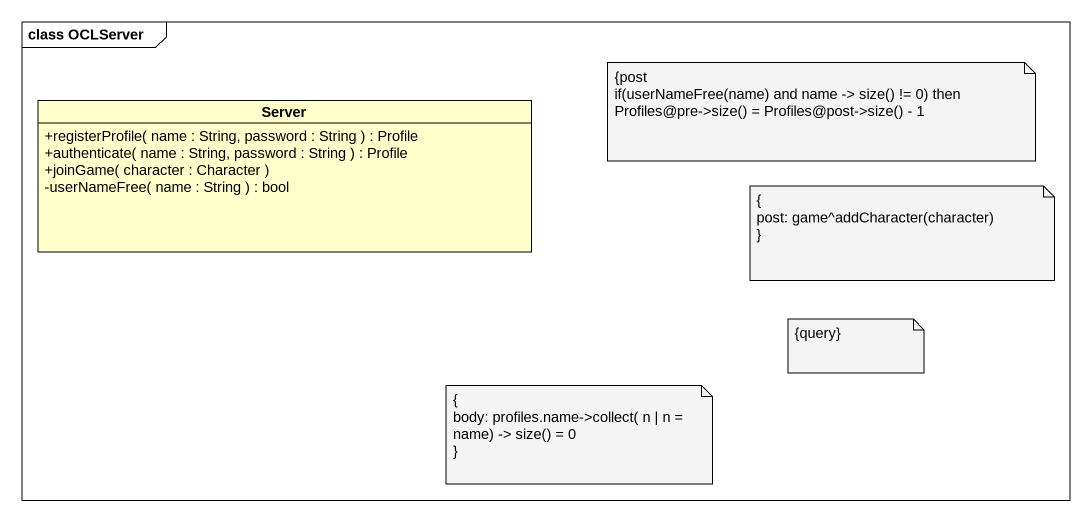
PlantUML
@startuml
mainframe class OCLServer
hide circle
hide empty members
skinparam classAttributeIconSize 0
class Server {
  +registerProfile( name : String, password : String ) : Profile
  +authenticate( name : String, password : String ) : Profile
  +joinGame( character : Character )
  -userNameFree( name : String ) : bool
}
note as N1
  {post
  if(userNameFree(name) and name -> size() != 0) then
  Profiles@pre->size() = Profiles@post->size() - 1
end note
note as N2
  {
  post: game^addCharacter(character)
  ~}
end note
note as N3
  {query}
end note
note as N4
  {
  body: profiles.name->collect( n | n = name) -> size() = 0
  ~}
end note
@enduml
